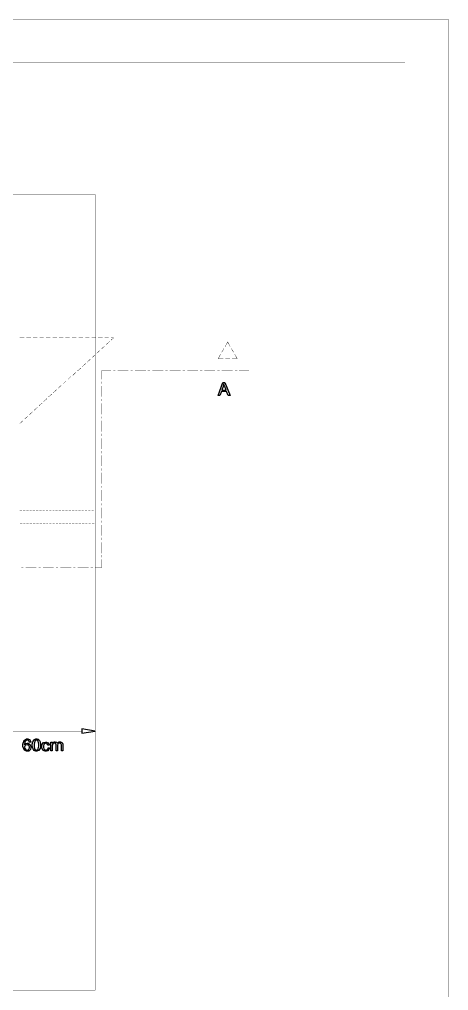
# Model space of a CAD drawing. Extents: x 0 to 210, y 0 to 297.
# Drawn here: x 160.9 to 210.4, y 184.9 to 296.9 of the extents above; entities that cross this region are included whole.
import ezdxf

# ---------------------------------------------------------------- set-up
doc = ezdxf.new("R2010")
doc.units = 0
doc.header["$MEASUREMENT"] = 0
for name, color, linetype in [('C00-00-00-BLACK', 7, 'Continuous'), ('C00-7E-FF', 150, 'Continuous'), ('CFF-7E-00', 30, 'Continuous')]:
    doc.layers.add(name, color=color, linetype=linetype)

msp = doc.modelspace()

# ---------------------------------------------------------------- linework, layer by layer
at = {"layer": 'C00-00-00-BLACK', "const_width": 0.0423}
msp.add_lwpolyline([(0.0427, -0.3886), (210.36, -0.3886), (210.36, 296.883), (0.0427, 296.883), (0.0427, -0.3886)], close=True, dxfattribs=at)
for points in [[(59.5023, 276.706), (169.646, 276.706)], [(169.646, 276.706), (169.646, 184.936)], [(160.951, 260.175), (161.459, 260.175)], [(161.713, 260.175), (162.224, 260.175)], [(162.477, 260.175), (162.986, 260.175)], [(163.24, 260.175), (163.708, 260.175)], [(163.962, 260.175), (164.47, 260.175)], [(164.724, 260.175), (165.235, 260.175)], [(165.489, 260.175), (165.954, 260.175)], [(166.208, 260.175), (166.719, 260.175)], [(166.973, 260.175), (167.481, 260.175)], [(167.738, 260.175), (168.246, 260.175)], [(168.5, 260.175), (168.965, 260.175)], [(169.222, 260.175), (169.73, 260.175)], [(169.984, 260.175), (170.492, 260.175)], [(170.749, 260.175), (171.214, 260.175)], [(171.468, 259.921), (171.764, 260.175)], [(171.468, 260.175), (171.764, 260.175)], [(169.814, 258.395), (170.196, 258.734)], [(170.366, 258.903), (170.749, 259.242)], [(170.918, 259.41), (171.3, 259.752)], [(184.234, 258.521), (184.489, 258.945)], [(184.616, 259.157), (184.912, 259.709)], [(184.912, 259.709), (185.211, 259.157)], [(185.338, 258.945), (185.591, 258.521)], [(168.712, 257.376), (169.092, 257.718)], [(169.265, 257.886), (169.646, 258.225)], [(183.811, 257.759), (184.107, 258.311)], [(184.404, 257.759), (183.811, 257.759)], [(185.168, 257.759), (184.658, 257.759)], [(186.016, 257.759), (185.423, 257.759)], [(185.72, 258.311), (186.016, 257.759)], [(167.608, 256.36), (167.992, 256.698)], [(168.161, 256.868), (168.542, 257.207)], [(166.507, 255.384), (166.846, 255.725)], [(167.058, 255.852), (167.397, 256.191)], [(170.366, 256.36), (171.468, 256.36)], [(170.366, 255.384), (170.366, 256.36)], [(171.723, 256.36), (171.976, 256.36)], [(172.233, 256.36), (173.46, 256.36)], [(173.717, 256.36), (173.972, 256.36)], [(174.225, 256.36), (175.499, 256.36)], [(175.709, 256.36), (175.964, 256.36)], [(176.218, 256.36), (177.49, 256.36)], [(177.745, 256.36), (178.001, 256.36)], [(178.213, 256.36), (179.485, 256.36)], [(179.739, 256.36), (179.994, 256.36)], [(180.248, 256.36), (181.478, 256.36)], [(181.732, 256.36), (181.985, 256.36)], [(182.243, 256.36), (183.471, 256.36)], [(183.727, 256.36), (183.981, 256.36)], [(184.234, 256.36), (185.507, 256.36)], [(185.761, 256.36), (186.016, 256.36)], [(186.227, 256.36), (187.373, 256.36)], [(165.362, 254.368), (165.743, 254.707)], [(165.954, 254.876), (166.296, 255.214)], [(170.366, 254.876), (170.366, 255.13)], [(170.366, 253.391), (170.366, 254.622)], [(163.708, 252.841), (164.09, 253.18)], [(164.258, 253.349), (164.64, 253.69)], [(164.809, 253.86), (165.192, 254.199)], [(170.366, 252.884), (170.366, 253.137)], [(162.604, 251.825), (162.986, 252.164)], [(163.155, 252.332), (163.539, 252.671)], [(170.366, 251.357), (170.366, 252.629)], [(161.502, 250.807), (161.882, 251.145)], [(162.054, 251.314), (162.436, 251.656)], [(170.366, 250.891), (170.366, 251.103)], [(160.951, 250.299), (161.332, 250.638)], [(170.366, 249.367), (170.366, 250.638)], [(170.366, 248.857), (170.366, 249.111)], [(170.366, 247.374), (170.366, 248.602)], [(170.366, 246.864), (170.366, 247.118)], [(170.366, 245.383), (170.366, 246.61)], [(170.366, 244.872), (170.366, 245.126)], [(170.366, 243.348), (170.366, 244.618)], [(170.366, 242.879), (170.366, 243.091)], [(170.366, 241.355), (170.366, 242.626)], [(170.366, 240.845), (170.366, 241.099)], [(160.951, 240.21), (161.206, 240.21)], [(161.332, 240.21), (161.586, 240.21)], [(161.713, 240.21), (161.968, 240.21)], [(162.097, 240.21), (162.308, 240.21)], [(162.436, 240.21), (162.69, 240.21)], [(162.816, 240.21), (163.07, 240.21)], [(163.198, 240.21), (163.455, 240.21)], [(163.581, 240.21), (163.835, 240.21)], [(163.962, 240.21), (164.217, 240.21)], [(164.343, 240.21), (164.597, 240.21)], [(164.724, 240.21), (164.939, 240.21)], [(165.065, 240.21), (165.319, 240.21)], [(165.447, 240.21), (165.701, 240.21)], [(165.828, 240.21), (166.081, 240.21)], [(166.208, 240.21), (166.466, 240.21)], [(166.592, 240.21), (166.846, 240.21)], [(166.973, 240.21), (167.228, 240.21)], [(167.355, 240.21), (167.565, 240.21)], [(167.694, 240.21), (167.95, 240.21)], [(168.077, 240.21), (168.33, 240.21)], [(168.457, 240.21), (168.712, 240.21)], [(168.839, 240.21), (169.092, 240.21)], [(169.222, 240.21), (169.477, 240.21)], [(170.366, 239.364), (170.366, 240.59)], [(160.993, 238.768), (161.247, 238.768)], [(161.375, 238.768), (161.586, 238.768)], [(161.713, 238.768), (161.968, 238.768)], [(162.097, 238.768), (162.351, 238.768)], [(162.477, 238.768), (162.733, 238.768)], [(162.859, 238.768), (163.113, 238.768)], [(163.24, 238.768), (163.496, 238.768)], [(163.624, 238.768), (163.878, 238.768)], [(164.005, 238.768), (164.217, 238.768)], [(164.343, 238.768), (164.597, 238.768)], [(164.724, 238.768), (164.981, 238.768)], [(165.108, 238.768), (165.362, 238.768)], [(165.489, 238.768), (165.743, 238.768)], [(165.87, 238.768), (166.124, 238.768)], [(166.251, 238.768), (166.507, 238.768)], [(166.635, 238.768), (166.846, 238.768)], [(166.973, 238.768), (167.228, 238.768)], [(167.355, 238.768), (167.608, 238.768)], [(167.738, 238.768), (167.992, 238.768)], [(168.119, 238.768), (168.373, 238.768)], [(168.5, 238.768), (168.754, 238.768)], [(168.881, 238.768), (169.135, 238.768)], [(169.265, 238.768), (169.561, 238.768)], [(170.366, 238.853), (170.366, 239.106)], [(170.366, 237.371), (170.366, 238.599)], [(170.366, 236.86), (170.366, 237.115)], [(170.366, 235.336), (170.366, 236.606)], [(169.646, 233.641), (170.366, 233.641), (170.366, 234.614)], [(170.366, 234.867), (170.366, 235.122)], [(161.12, 233.641), (161.375, 233.641)], [(161.629, 233.641), (162.859, 233.641)], [(163.113, 233.641), (163.366, 233.641)], [(163.624, 233.641), (164.853, 233.641)], [(165.108, 233.641), (165.362, 233.641)], [(165.615, 233.641), (166.889, 233.641)], [(167.142, 233.641), (167.355, 233.641)], [(167.608, 233.641), (168.881, 233.641)], [(169.135, 233.641), (169.391, 233.641)], [(169.646, 184.936), (59.5023, 184.936)]]:
    msp.add_lwpolyline(points, dxfattribs=at)
at = {"layer": 'C00-00-00-BLACK'}
for points in [[(183.811, 253.521), (184.362, 255.045), (184.573, 255.045), (185.211, 253.521), (184.955, 253.521), (184.785, 253.986), (184.193, 253.986), (184.023, 253.521), (183.811, 253.521)], [(184.234, 254.156), (184.743, 254.156), (184.573, 254.579), (184.562, 254.612), (184.489, 254.81), (184.489, 254.876), (184.478, 254.856), (184.413, 254.612), (184.404, 254.579), (184.234, 254.156)]]:
    msp.add_lwpolyline(points, close=True, dxfattribs=at)
at = {"layer": 'C00-7E-FF', "const_width": 0.0423}
for points in [[(169.646, 217.956), (169.646, 214.31)], [(159.041, 214.818), (168.119, 214.818)]]:
    msp.add_lwpolyline(points, dxfattribs=at)
msp.add_lwpolyline([(168.119, 215.074), (168.119, 214.563), (169.646, 214.818), (168.119, 215.074)], close=True, dxfattribs=at)
at = {"layer": 'C00-7E-FF'}
msp.add_lwpolyline([(168.119, 215.074), (168.119, 214.563), (169.646, 214.818), (168.119, 215.074)], close=True, dxfattribs=at)
at = {"layer": 'CFF-7E-00', "const_width": 0.0423}
msp.add_lwpolyline([(5.0478, 291.881), (205.357, 291.881)], dxfattribs=at)
at = {"layer": 'CFF-7E-00'}
for points in [[(162.224, 213.548), (162.054, 213.548), (162.044, 213.57), (161.979, 213.707), (161.968, 213.717), (161.957, 213.728), (161.837, 213.76), (161.798, 213.76), (161.767, 213.76), (161.681, 213.728), (161.671, 213.717), (161.649, 213.707), (161.545, 213.588), (161.545, 213.548), (161.534, 213.527), (161.502, 213.32), (161.502, 213.251), (161.502, 213.283), (161.618, 213.368), (161.629, 213.378), (161.649, 213.389), (161.793, 213.421), (161.841, 213.421), (161.904, 213.421), (162.086, 213.316), (162.097, 213.294), (162.118, 213.274), (162.224, 213.035), (162.224, 212.955), (162.224, 212.892), (162.191, 212.721), (162.181, 212.699), (162.17, 212.689), (162.033, 212.54), (162.012, 212.529), (162.001, 212.52), (161.848, 212.487), (161.798, 212.487), (161.713, 212.487), (161.48, 212.624), (161.459, 212.656), (161.437, 212.678), (161.29, 213.046), (161.29, 213.167), (161.29, 213.316), (161.437, 213.728), (161.459, 213.76), (161.48, 213.782), (161.718, 213.929), (161.798, 213.929), (161.873, 213.929), (162.075, 213.855), (162.097, 213.844), (162.107, 213.823), (162.213, 213.579), (162.224, 213.548)], [(161.502, 212.955), (161.502, 212.955), (161.534, 212.805), (161.545, 212.783), (161.554, 212.773), (161.649, 212.667), (161.671, 212.656), (161.703, 212.656), (161.773, 212.614), (161.798, 212.614), (161.84, 212.614), (161.957, 212.689), (161.968, 212.699), (161.988, 212.721), (162.054, 212.897), (162.054, 212.955), (162.054, 213.009), (161.988, 213.158), (161.968, 213.167), (161.957, 213.189), (161.837, 213.251), (161.798, 213.251), (161.744, 213.251), (161.596, 213.189), (161.586, 213.167), (161.575, 213.158), (161.502, 213.006), (161.502, 212.955)], [(162.393, 213.209), (162.393, 213.305), (162.467, 213.57), (162.477, 213.59), (162.477, 213.654), (162.596, 213.823), (162.607, 213.844), (162.628, 213.856), (162.803, 213.932), (162.862, 213.932), (162.915, 213.932), (163.033, 213.89), (163.073, 213.89), (163.082, 213.879), (163.189, 213.771), (163.2, 213.76), (163.209, 213.739), (163.285, 213.596), (163.285, 213.548), (163.295, 213.527), (163.328, 213.289), (163.328, 213.209), (163.328, 213.104), (163.295, 212.817), (163.285, 212.786), (163.274, 212.765), (163.136, 212.586), (163.116, 212.575), (163.105, 212.565), (162.923, 212.489), (162.862, 212.489), (162.786, 212.489), (162.574, 212.596), (162.563, 212.616), (162.531, 212.648), (162.393, 213.07), (162.393, 213.209)], [(162.607, 213.209), (162.607, 213.093), (162.639, 212.765), (162.65, 212.743), (162.67, 212.722), (162.814, 212.616), (162.862, 212.616), (162.915, 212.616), (163.062, 212.722), (163.073, 212.743), (163.082, 212.765), (163.158, 213.099), (163.158, 213.209), (163.158, 213.326), (163.082, 213.654), (163.073, 213.674), (163.062, 213.686), (162.912, 213.76), (162.862, 213.76), (162.819, 213.76), (162.702, 213.697), (162.693, 213.674), (162.67, 213.654), (162.607, 213.32), (162.607, 213.209)], [(164.217, 212.871), (164.386, 212.871), (164.375, 212.839), (164.237, 212.594), (164.217, 212.572), (164.206, 212.562), (164.022, 212.487), (163.962, 212.487), (163.876, 212.487), (163.645, 212.593), (163.624, 212.614), (163.602, 212.635), (163.496, 212.908), (163.496, 212.998), (163.496, 213.072), (163.528, 213.274), (163.539, 213.294), (163.548, 213.316), (163.686, 213.495), (163.708, 213.505), (163.729, 213.516), (163.902, 213.548), (163.962, 213.548), (164.025, 213.548), (164.206, 213.475), (164.217, 213.464), (164.237, 213.454), (164.343, 213.271), (164.343, 213.209), (164.174, 213.209), (164.174, 213.242), (164.11, 213.337), (164.09, 213.337), (164.09, 213.359), (163.993, 213.421), (163.962, 213.421), (163.908, 213.421), (163.761, 213.316), (163.751, 213.294), (163.74, 213.285), (163.666, 213.101), (163.666, 213.039), (163.666, 212.965), (163.74, 212.753), (163.751, 212.742), (163.761, 212.721), (163.911, 212.614), (163.962, 212.614), (164.003, 212.614), (164.12, 212.689), (164.131, 212.699), (164.141, 212.71), (164.206, 212.849), (164.217, 212.871)], [(164.513, 212.529), (164.513, 213.545), (164.682, 213.545), (164.682, 213.418), (164.692, 213.429), (164.798, 213.535), (164.809, 213.545), (164.819, 213.556), (164.939, 213.588), (164.979, 213.588), (165.031, 213.588), (165.167, 213.556), (165.19, 213.545), (165.199, 213.535), (165.275, 213.449), (165.275, 213.418), (165.296, 213.45), (165.503, 213.588), (165.571, 213.588), (165.635, 213.588), (165.814, 213.513), (165.825, 213.502), (165.834, 213.493), (165.912, 213.311), (165.912, 213.249), (165.912, 212.529), (165.741, 212.529), (165.741, 213.206), (165.741, 213.239), (165.708, 213.324), (165.698, 213.334), (165.698, 213.356), (165.665, 213.409), (165.655, 213.418), (165.624, 213.418), (165.552, 213.418), (165.529, 213.418), (165.529, 213.418), (165.369, 213.386), (165.359, 213.376), (165.348, 213.366), (165.316, 213.184), (165.316, 213.122), (165.316, 212.529), (165.148, 212.529), (165.148, 213.206), (165.148, 213.249), (165.106, 213.344), (165.106, 213.376), (165.094, 213.386), (164.975, 213.418), (164.936, 213.418), (164.904, 213.418), (164.833, 213.418), (164.809, 213.418), (164.798, 213.409), (164.724, 213.322), (164.724, 213.291), (164.724, 213.239), (164.682, 213.119), (164.682, 213.079), (164.682, 212.529), (164.513, 212.529)]]:
    msp.add_lwpolyline(points, close=True, dxfattribs=at)

doc.saveas('drawing.dxf')
